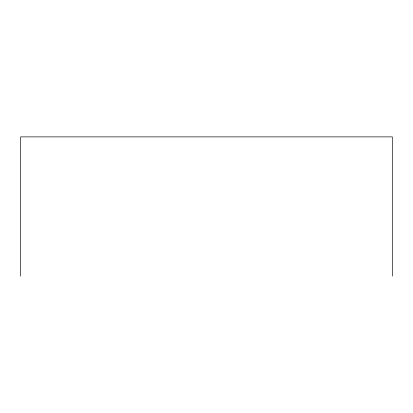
<?xml version="1.0" encoding="UTF-8"?>
<svg xmlns="http://www.w3.org/2000/svg" width="413" height="413" viewBox="0 0 413 413"><rect width="100%" height="100%" fill="white"/><g stroke="black" fill="none" stroke-linecap="round" stroke-linejoin="round"><path stroke-width="0.62" d="M392.35 276.111L392.35 136.889L20.65 136.889L20.65 276.111"/></g></svg>
